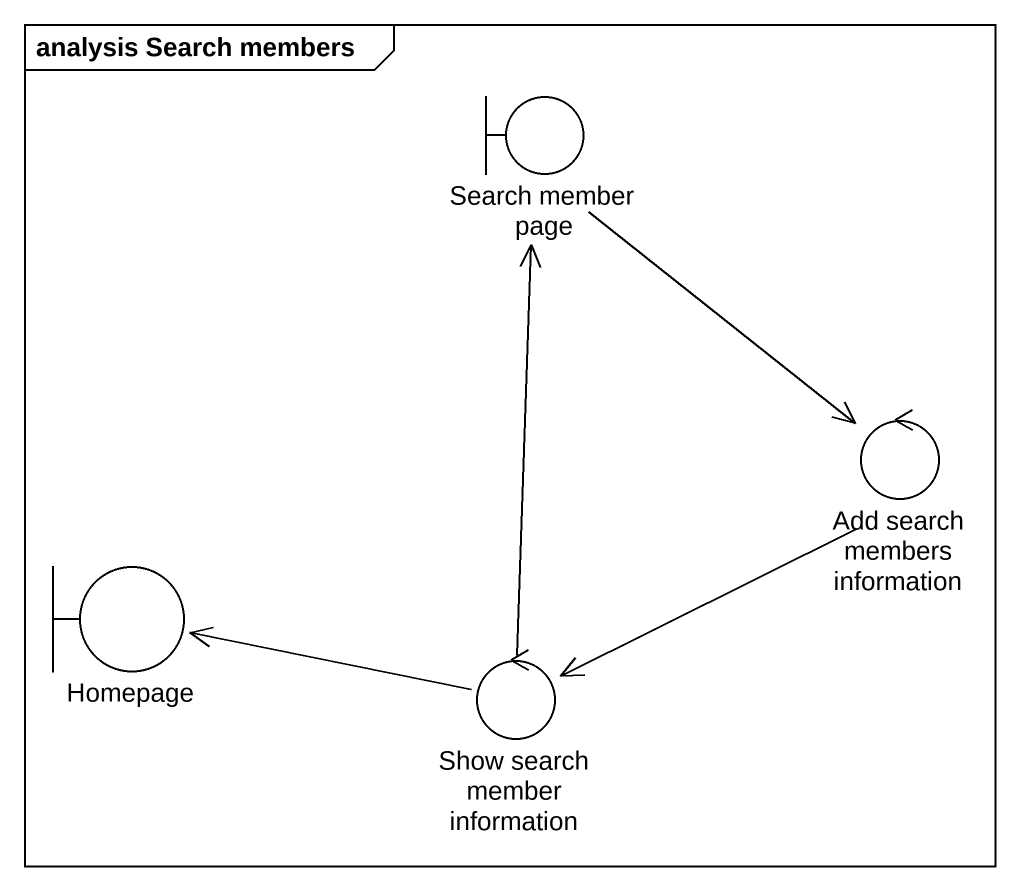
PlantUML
@startuml
mainframe analysis Search members
boundary "Search member page" as Search_member_page
control "Add search members information" as Add_search_members
boundary Homepage
control "Show search member information" as Show_search_member
Search_member_page --> Add_search_members
Add_search_members --> Show_search_member
Show_search_member -up-> Search_member_page
Show_search_member -left-> Homepage
@enduml
